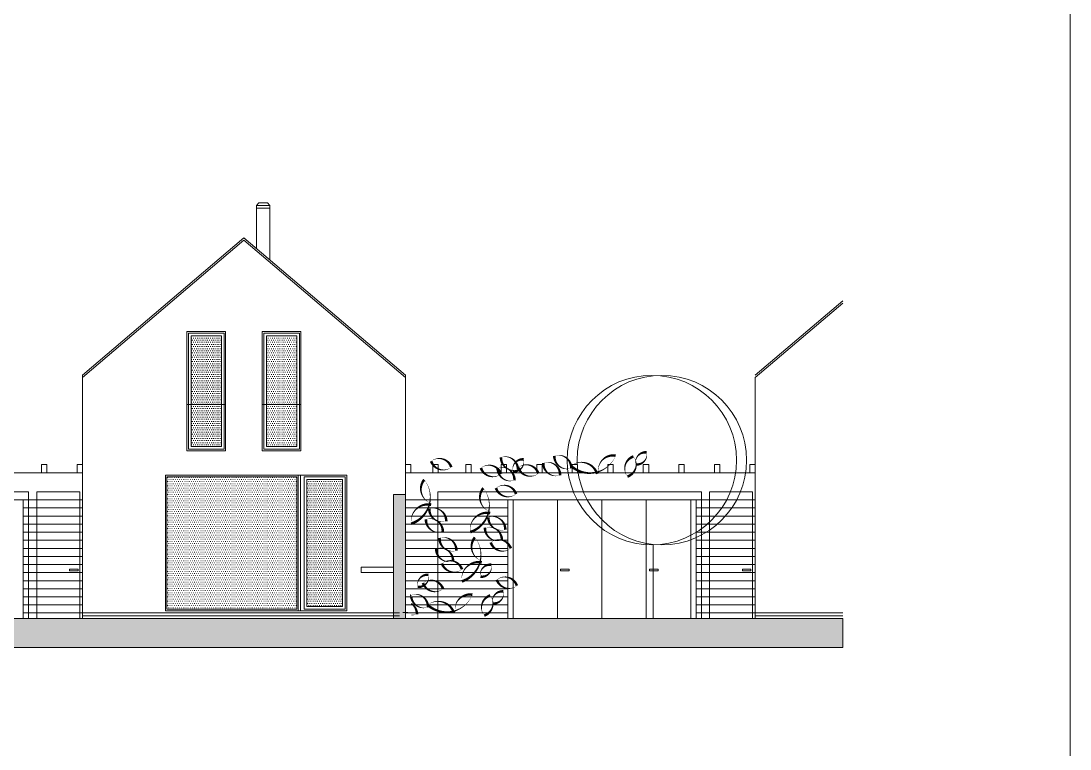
# Model space of a CAD drawing. Header units: metres. Extents: x -686 to 211, y -481 to 125.
# Drawn here: x -201.15 to -181.66, y -138.2 to -124.68 of the extents above; entities that cross this region are included whole.
import ezdxf

# ---------------------------------------------------------------- set-up
doc = ezdxf.new("R2010")
doc.units = ezdxf.units.M
doc.linetypes.add('ČERCHOVANÁ', pattern=[25.4, 12.7, -6.35, 0, -6.35])
doc.layers.add('FLOATINGWINDOWS', color=2, linetype='Continuous', plot=False)
for name, color, linetype in [('SRAFA', 251, 'Continuous'), ('SRAFY', 3, 'Continuous'), ('stafaz', 254, 'Continuous'), ('stávající stromy', 86, 'Continuous'), ('zariz.predmety', 203, 'Continuous'), ('ZDIVO', 1, 'Continuous')]:
    doc.layers.add(name, color=color, linetype=linetype)
pattern_1 = [(0, (0, 137.921852), (0.01984375, 0.0396875), [0, -0.0396875])]

msp = doc.modelspace()

# ---------------------------------------------------------------- hatches: boundary and pattern name
at = {"linetype": 'Continuous', "lineweight": 0}
h = msp.add_hatch(dxfattribs=at)
h.set_pattern_fill('DOTS', color=256, scale=0.025, style=0)
h.set_pattern_definition(pattern_1)
h.paths.add_polyline_path([(-197.423, -130.521), (-197.983, -130.521), (-197.983, -132.581), (-197.423, -132.581)])
h = msp.add_hatch(dxfattribs=at)
h.set_pattern_fill('DOTS', color=256, scale=0.025, style=0)
h.set_pattern_definition(pattern_1)
h.paths.add_polyline_path([(-196.583, -130.521), (-196.023, -130.521), (-196.023, -132.581), (-196.583, -132.581)])
h = msp.add_hatch(dxfattribs=at)
h.set_pattern_fill('DOTS', color=256, scale=0.025, style=0)
h.paths.add_polyline_path([(-196.023, -135.601), (-196.023, -133.141), (-198.433, -133.141), (-198.433, -135.601)])
h = msp.add_hatch(dxfattribs=at)
h.set_pattern_fill('DOTS', color=256, scale=0.025, style=0)
h.paths.add_polyline_path([(-195.173, -135.551), (-195.173, -133.191), (-195.833, -133.191), (-195.833, -135.551)])
at = {"layer": 'SRAFA', "linetype": 'Continuous', "lineweight": 0}
msp.add_hatch(color=256, dxfattribs=at).paths.add_polyline_path([(-206.393, -135.771), (-185.878, -135.771), (-185.878, -136.31), (-214.267, -136.31), (-214.267, -135.771)])
at = {"layer": 'stafaz', "linetype": 'Continuous', "lineweight": 0}
msp.add_hatch(color=256, dxfattribs=at).paths.add_polyline_path([(-194.003, -133.471), (-194.223, -133.471), (-194.223, -135.771), (-194.003, -135.771)])

# ---------------------------------------------------------------- linework, layer by layer
at = {"color": 251, "linetype": 'Continuous', "lineweight": 0}
for p, q in [((-201.103, -133.571), (-204.603, -133.571)), ((-201.103, -135.771), (-201.103, -133.571)), ((-201.103, -133.571), (-200.003, -133.571)), ((-192.103, -133.571), (-194.003, -133.571)), ((-188.603, -133.571), (-192.103, -133.571)), ((-192.103, -135.771), (-192.103, -133.571)), ((-192.003, -135.771), (-192.003, -133.571)), ((-191.178, -135.771), (-191.178, -133.571)), ((-190.353, -135.771), (-190.353, -133.571)), ((-189.528, -135.771), (-189.528, -133.571)), ((-188.703, -135.771), (-188.703, -133.571)), ((-188.603, -135.771), (-188.603, -133.571)), ((-188.603, -133.571), (-187.503, -133.571)), ((-201.103, -133.721), (-200.003, -133.721)), ((-201.103, -133.871), (-200.003, -133.871)), ((-192.103, -133.721), (-194.003, -133.721)), ((-192.103, -133.721), (-194.003, -133.721)), ((-192.103, -133.871), (-194.003, -133.871)), ((-188.603, -133.721), (-187.503, -133.721)), ((-188.603, -133.871), (-187.503, -133.871)), ((-201.103, -134.021), (-200.003, -134.021)), ((-192.103, -134.021), (-194.003, -134.021)), ((-188.603, -134.021), (-187.503, -134.021)), ((-201.103, -134.171), (-200.003, -134.171)), ((-192.103, -134.171), (-194.003, -134.171)), ((-192.103, -134.171), (-194.003, -134.171)), ((-188.603, -134.171), (-187.503, -134.171)), ((-201.103, -134.321), (-200.003, -134.321)), ((-201.103, -134.471), (-200.003, -134.471)), ((-192.103, -134.321), (-194.003, -134.321)), ((-192.103, -134.471), (-194.003, -134.471)), ((-188.603, -134.321), (-187.503, -134.321)), ((-188.603, -134.471), (-187.503, -134.471)), ((-201.103, -134.621), (-200.003, -134.621)), ((-192.103, -134.621), (-194.003, -134.621)), ((-192.103, -134.621), (-194.003, -134.621)), ((-188.603, -134.621), (-187.503, -134.621)), ((-201.103, -134.771), (-200.003, -134.771)), ((-192.103, -134.771), (-194.003, -134.771)), ((-188.603, -134.771), (-187.503, -134.771)), ((-201.103, -134.921), (-200.003, -134.921)), ((-192.103, -134.921), (-194.003, -134.921)), ((-188.603, -134.921), (-187.503, -134.921)), ((-201.103, -135.071), (-200.003, -135.071)), ((-201.103, -135.221), (-200.003, -135.221)), ((-192.103, -135.071), (-194.003, -135.071)), ((-192.103, -135.071), (-194.003, -135.071)), ((-192.103, -135.221), (-194.003, -135.221)), ((-188.603, -135.071), (-187.503, -135.071)), ((-188.603, -135.221), (-187.503, -135.221)), ((-201.103, -135.371), (-200.003, -135.371)), ((-201.103, -135.371), (-200.003, -135.371)), ((-192.103, -135.371), (-194.003, -135.371)), ((-188.603, -135.371), (-187.503, -135.371)), ((-188.603, -135.371), (-187.503, -135.371)), ((-201.103, -135.521), (-200.003, -135.521)), ((-192.103, -135.521), (-194.003, -135.521)), ((-192.103, -135.521), (-193.893, -135.521)), ((-188.603, -135.521), (-187.503, -135.521)), ((-201.103, -135.671), (-200.003, -135.671)), ((-192.103, -135.671), (-193.993, -135.671)), ((-188.603, -135.671), (-187.503, -135.671))]:
    msp.add_line(p, q, dxfattribs=at)
at = {"linetype": 'Continuous', "lineweight": 0}
for p, q in [((-194.113, -135.671), (-200.003, -135.671)), ((-194.113, -135.721), (-200.003, -135.721)), ((-193.993, -135.671), (-194.003, -135.671)), ((-185.878, -135.671), (-187.503, -135.671)), ((-185.878, -135.721), (-187.503, -135.721))]:
    msp.add_line(p, q, dxfattribs=at)
at = {"color": 251, "linetype": 'Continuous', "lineweight": 0}
for points in [[(-191.12, -134.855), (-190.96, -134.855), (-190.96, -134.888), (-191.12, -134.888)], [(-189.47, -134.855), (-189.31, -134.855), (-189.31, -134.888), (-189.47, -134.888)]]:
    msp.add_lwpolyline(points, close=True, dxfattribs=at)
at = {"color": 251, "linetype": 'ČERCHOVANÁ', "lineweight": 0, "ltscale": 0.01, "const_width": 0.1, "flags": 128}
msp.add_lwpolyline([(-194.003, -135.653), (-194.003, -135.671)], dxfattribs=at)
at = {"layer": 'FLOATINGWINDOWS', "linetype": 'Continuous', "lineweight": 0}
msp.add_lwpolyline([(-181.655, -73.195), (-216.445, -73.195), (-216.445, -262.94), (-181.655, -262.94)], close=True, dxfattribs=at)
at = {"layer": 'SRAFA', "linetype": 'Continuous', "lineweight": 0}
msp.add_lwpolyline([(-206.393, -135.771), (-185.878, -135.771), (-185.878, -136.31), (-214.267, -136.31), (-214.267, -135.771), (-206.393, -135.771)], dxfattribs=at)
at = {"layer": 'SRAFY', "linetype": 'Continuous', "lineweight": 0}
for p, q in [((-196.77, -128.101), (-196.726, -128.051)), ((-196.563, -128.051), (-196.726, -128.051)), ((-196.52, -128.101), (-196.563, -128.051)), ((-196.77, -128.899), (-196.77, -128.101)), ((-196.52, -128.101), (-196.77, -128.101)), ((-196.52, -128.151), (-196.77, -128.151)), ((-196.52, -129.112), (-196.52, -128.101)), ((-197.003, -128.701), (-200.003, -131.251)), ((-197.003, -128.747), (-200.003, -131.297)), ((-197.003, -128.701), (-194.003, -131.251)), ((-197.003, -128.747), (-194.003, -131.297)), ((-185.878, -129.871), (-187.503, -131.251)), ((-185.878, -129.916), (-187.503, -131.297)), ((-200.003, -131.251), (-200.003, -133.171)), ((-194.003, -131.251), (-194.003, -133.471)), ((-187.503, -131.297), (-187.503, -135.771)), ((-200.003, -132.501), (-200.003, -131.661)), ((-187.503, -132.401), (-187.503, -131.561)), ((-197.343, -131.801), (-198.063, -131.801)), ((-196.663, -131.801), (-195.943, -131.801)), ((-194.003, -131.969), (-194.003, -133.471)), ((-195.953, -135.631), (-195.953, -133.111)), ((-200.003, -135.771), (-200.003, -133.171)), ((-194.223, -135.771), (-194.223, -133.471)), ((-194.223, -133.471), (-194.003, -133.471)), ((-194.003, -135.771), (-194.003, -133.471)), ((-194.223, -134.821), (-194.823, -134.821)), ((-194.823, -134.821), (-194.823, -134.921)), ((-194.823, -134.921), (-194.223, -134.921))]:
    msp.add_line(p, q, dxfattribs=at)
at = {"layer": 'SRAFY', "color": 251, "linetype": 'Continuous', "lineweight": 0}
for p, q in [((-200.003, -133.071), (-206.503, -133.071)), ((-187.503, -133.071), (-194.003, -133.071)), ((-201.003, -133.421), (-205.903, -133.421)), ((-201.003, -135.771), (-201.003, -133.421)), ((-200.853, -133.421), (-200.053, -133.421)), ((-200.853, -135.771), (-200.853, -133.421)), ((-200.053, -135.771), (-200.053, -133.421)), ((-193.403, -135.771), (-193.403, -133.421)), ((-188.503, -133.421), (-193.403, -133.421)), ((-188.503, -135.771), (-188.503, -133.421)), ((-188.353, -133.421), (-187.553, -133.421)), ((-188.353, -135.771), (-188.353, -133.421)), ((-187.553, -135.771), (-187.553, -133.421))]:
    msp.add_line(p, q, dxfattribs=at)
at = {"layer": 'SRAFY', "linetype": 'Continuous', "lineweight": 0}
for points in [[(-197.343, -130.441), (-198.063, -130.441), (-198.063, -132.661), (-197.343, -132.661)], [(-197.373, -130.471), (-198.033, -130.471), (-198.033, -132.631), (-197.373, -132.631)], [(-197.423, -130.521), (-197.983, -130.521), (-197.983, -132.581), (-197.423, -132.581)], [(-196.663, -130.441), (-195.943, -130.441), (-195.943, -132.661), (-196.663, -132.661)], [(-196.633, -130.471), (-195.973, -130.471), (-195.973, -132.631), (-196.633, -132.631)], [(-196.583, -130.521), (-196.023, -130.521), (-196.023, -132.581), (-196.583, -132.581)], [(-195.093, -135.631), (-195.093, -133.111), (-198.463, -133.111), (-198.463, -135.631)], [(-195.993, -135.631), (-195.993, -133.111), (-198.463, -133.111), (-198.463, -135.631)], [(-196.023, -135.601), (-196.023, -133.141), (-198.433, -133.141), (-198.433, -135.601)], [(-195.123, -135.601), (-195.123, -133.141), (-195.883, -133.141), (-195.883, -135.601)], [(-195.173, -135.551), (-195.173, -133.191), (-195.833, -133.191), (-195.833, -135.551)]]:
    msp.add_lwpolyline(points, close=True, dxfattribs=at)
at = {"layer": 'SRAFY', "color": 251, "linetype": 'Continuous', "lineweight": 0}
for points in [[(-200.763, -132.911), (-200.663, -132.911), (-200.663, -133.071), (-200.763, -133.071)], [(-200.103, -132.911), (-200.003, -132.911), (-200.003, -133.071), (-200.103, -133.071)], [(-200.103, -132.911), (-200.003, -132.911), (-200.003, -133.071), (-200.103, -133.071)], [(-194.003, -132.911), (-193.903, -132.911), (-193.903, -133.071), (-194.003, -133.071)], [(-193.493, -132.911), (-193.393, -132.911), (-193.393, -133.071), (-193.493, -133.071)], [(-192.883, -132.911), (-192.783, -132.911), (-192.783, -133.071), (-192.883, -133.071)], [(-192.223, -132.911), (-192.123, -132.911), (-192.123, -133.071), (-192.223, -133.071)], [(-191.563, -132.911), (-191.463, -132.911), (-191.463, -133.071), (-191.563, -133.071)], [(-190.903, -132.911), (-190.803, -132.911), (-190.803, -133.071), (-190.903, -133.071)], [(-190.243, -132.911), (-190.143, -132.911), (-190.143, -133.071), (-190.243, -133.071)], [(-189.583, -132.911), (-189.483, -132.911), (-189.483, -133.071), (-189.583, -133.071)], [(-188.921, -132.911), (-188.821, -132.911), (-188.821, -133.071), (-188.921, -133.071)], [(-188.263, -132.911), (-188.163, -132.911), (-188.163, -133.071), (-188.263, -133.071)], [(-187.603, -132.911), (-187.503, -132.911), (-187.503, -133.071), (-187.603, -133.071)], [(-200.242, -134.855), (-200.083, -134.855), (-200.083, -134.888), (-200.242, -134.888)], [(-187.742, -134.855), (-187.583, -134.855), (-187.583, -134.888), (-187.742, -134.888)]]:
    msp.add_lwpolyline(points, close=True, dxfattribs=at)
at = {"layer": 'stávající stromy', "linetype": 'Continuous', "lineweight": 0}
msp.add_line((-189.401, -134.397), (-189.401, -135.771), dxfattribs=at)
for centre in [(-189.423, -132.831), (-189.237, -132.831)]:
    msp.add_circle(centre, 1.574, dxfattribs=at)
at = {"layer": 'zariz.predmety', "color": 251, "linetype": 'Continuous', "ltscale": 0.001}
for points in [[(-191.236, -132.753, 0, 0, -0.520567), (-191.236, -132.753, 0, 0.05, -0.520567), (-190.922, -132.983, 0, 0.05, -0.520567), (-191.236, -132.753, 0.05, 0.05, 0)], [(-190.928, -132.938, 0, 0, -0.520567), (-190.928, -132.938, 0, 0.05, -0.520567), (-190.44, -133.088, 0, 0.05, -0.520567), (-190.417, -133.067, 0, 0.05, -0.520567), (-190.097, -132.749, 0, 0.05, -0.520567), (-190.928, -132.938, 0.05, 0.05, 0)], [(-189.722, -132.911, 0, 0, -0.520567), (-189.722, -132.911, 0, 0.05, -0.520567), (-189.522, -132.688, 0, 0.05, -0.520567), (-189.722, -132.911, 0.05, 0.05, 0)], [(-193.524, -132.853, 0, 0, -0.520567), (-193.524, -132.853, 0, 0.05, -0.520567), (-193.151, -132.963, 0, 0.05, -0.520567), (-193.524, -132.853, 0.05, 0.05, 0)], [(-192.6, -132.978, 0, 0, -0.520567), (-192.6, -132.978, 0, 0.05, -0.520567), (-192.227, -133.088, 0, 0.05, -0.520567), (-192.6, -132.978, 0.05, 0.05, 0)], [(-192.227, -132.78, 0, 0, -0.520567), (-192.227, -132.78, 0, 0.05, -0.520567), (-191.913, -133.01, 0, 0.05, -0.520567), (-192.227, -132.78, 0.05, 0.05, 0)], [(-192.005, -133.041, 0, 0, -0.520567), (-192.005, -133.041, 0, 0.05, -0.520567), (-191.805, -132.818, 0, 0.05, -0.520567), (-192.005, -133.041, 0.05, 0.05, 0)], [(-191.906, -132.969, 0, 0, -0.520567), (-191.906, -132.969, 0, 0.05, -0.520567), (-191.533, -133.08, 0, 0.05, -0.520567), (-191.906, -132.969, 0.05, 0.05, 0)], [(-191.442, -132.883, 0, 0, -0.520567), (-191.442, -132.883, 0, 0.05, -0.520567), (-191.128, -133.113, 0, 0.05, -0.520567), (-191.442, -132.883, 0.05, 0.05, 0)], [(-189.877, -133.137, 0, 0, -0.520567), (-189.877, -133.137, 0, 0.05, -0.520567), (-189.766, -132.764, 0, 0.05, -0.520567), (-189.877, -133.137, 0.05, 0.05, 0)], [(-192.29, -132.977, 0, 0, -0.520567), (-192.29, -132.977, 0, 0.05, -0.520567), (-191.976, -133.207, 0, 0.05, -0.520567), (-192.29, -132.977, 0.05, 0.05, 0)], [(-193.895, -134.013, 0, 0, -0.520567), (-193.895, -134.013, 0, 0.05, -0.520567), (-193.525, -133.661, 0, 0.05, -0.520567), (-193.533, -133.63, 0, 0.05, -0.520567), (-193.653, -133.196, 0, 0.05, -0.520567), (-193.895, -134.013, 0.05, 0.05, 0)], [(-192.32, -133.351, 0, 0, -0.520567), (-192.32, -133.351, 0, 0.05, -0.520567), (-191.947, -133.462, 0, 0.05, -0.520567), (-192.32, -133.351, 0.05, 0.05, 0)], [(-192.798, -134.169, 0, 0, -0.520567), (-192.798, -134.169, 0, 0.05, -0.520567), (-192.428, -133.816, 0, 0.05, -0.520567), (-192.436, -133.786, 0, 0.05, -0.520567), (-192.556, -133.352, 0, 0.05, -0.520567), (-192.798, -134.169, 0.05, 0.05, 0)], [(-193.559, -133.736, 0, 0, -0.520567), (-193.559, -133.736, 0, 0.05, -0.520567), (-193.245, -133.966, 0, 0.05, -0.520567), (-193.559, -133.736, 0.05, 0.05, 0)], [(-193.622, -133.932, 0, 0, -0.520567), (-193.622, -133.932, 0, 0.05, -0.520567), (-193.308, -134.162, 0, 0.05, -0.520567), (-193.622, -133.932, 0.05, 0.05, 0)], [(-192.462, -133.892, 0, 0, -0.520567), (-192.462, -133.892, 0, 0.05, -0.520567), (-192.148, -134.122, 0, 0.05, -0.520567), (-192.462, -133.892, 0.05, 0.05, 0)], [(-192.525, -134.088, 0, 0, -0.520567), (-192.525, -134.088, 0, 0.05, -0.520567), (-192.211, -134.318, 0, 0.05, -0.520567), (-192.525, -134.088, 0.05, 0.05, 0)], [(-193.369, -134.281, 0, 0, -0.520567), (-193.369, -134.281, 0, 0.05, -0.520567), (-193.056, -134.511, 0, 0.05, -0.520567), (-193.369, -134.281, 0.05, 0.05, 0)], [(-192.954, -135.085, 0, 0, -0.520567), (-192.954, -135.085, 0, 0.05, -0.520567), (-192.585, -134.732, 0, 0.05, -0.520567), (-192.592, -134.701, 0, 0.05, -0.520567), (-192.712, -134.268, 0, 0.05, -0.520567), (-192.954, -135.085, 0.05, 0.05, 0)], [(-192.418, -134.361, 0, 0, -0.520567), (-192.418, -134.361, 0, 0.05, -0.520567), (-192.045, -134.471, 0, 0.05, -0.520567), (-192.418, -134.361, 0.05, 0.05, 0)], [(-193.432, -134.477, 0, 0, -0.520567), (-193.432, -134.477, 0, 0.05, -0.520567), (-193.118, -134.707, 0, 0.05, -0.520567), (-193.432, -134.477, 0.05, 0.05, 0)], [(-193.325, -134.75, 0, 0, -0.520567), (-193.325, -134.75, 0, 0.05, -0.520567), (-192.952, -134.861, 0, 0.05, -0.520567), (-193.325, -134.75, 0.05, 0.05, 0)], [(-192.607, -134.997, 0, 0, -0.520567), (-192.607, -134.997, 0, 0.05, -0.520567), (-192.408, -134.775, 0, 0.05, -0.520567), (-192.607, -134.997, 0.05, 0.05, 0)], [(-193.774, -135.185, 0, 0, -0.520567), (-193.774, -135.185, 0, 0.05, -0.520567), (-193.575, -134.963, 0, 0.05, -0.520567), (-193.774, -135.185, 0.05, 0.05, 0)], [(-193.676, -135.114, 0, 0, -0.520567), (-193.676, -135.114, 0, 0.05, -0.520567), (-193.303, -135.224, 0, 0.05, -0.520567), (-193.676, -135.114, 0.05, 0.05, 0)], [(-192.305, -135.054, 0, 0, -0.520567), (-192.305, -135.054, 0, 0.05, -0.520567), (-191.932, -135.164, 0, 0.05, -0.520567), (-192.305, -135.054, 0.05, 0.05, 0)], [(-192.383, -135.493, 0, 0, -0.520567), (-192.383, -135.493, 0, 0.05, -0.520567), (-192.184, -135.271, 0, 0.05, -0.520567), (-192.383, -135.493, 0.05, 0.05, 0)], [(-193.897, -135.335, 0, 0, 0), (-193.897, -135.335, 0, 0.05, -0.520567), (-193.583, -135.565, 0, 0.046, -0.472772), (-193.895, -135.371, 0, 0.046, -0.472772)], [(-193.59, -135.521, 0, 0, -0.520567), (-193.59, -135.521, 0, 0.05, -0.520567), (-193.101, -135.671, 0, 0.05, -0.520567), (-193.078, -135.649, 0, 0.05, -0.520567), (-192.759, -135.332, 0, 0.05, -0.520567), (-193.59, -135.521, 0.05, 0.05, 0)], [(-192.538, -135.719, 0, 0, -0.520567), (-192.538, -135.719, 0, 0.05, -0.520567), (-192.428, -135.346, 0, 0.05, -0.520567), (-192.538, -135.719, 0.05, 0.05, 0)]]:
    msp.add_lwpolyline(points, format="xyseb", close=True, dxfattribs=at)
msp.add_lwpolyline([(-193.893, -135.495, 0.0242, 0.05, -0.252995), (-193.789, -135.696, 0, 0.0115, -0.11049), (-193.893, -135.707, 0, 0.0115, -0.11049)], format="xyseb", dxfattribs=at)
at = {"layer": 'ZDIVO', "linetype": 'Continuous', "lineweight": 0}
for q in [(-206.393, -135.771), (-185.878, -135.771)]:
    msp.add_line((-194.003, -135.771), q, dxfattribs=at)

doc.saveas('drawing.dxf')
